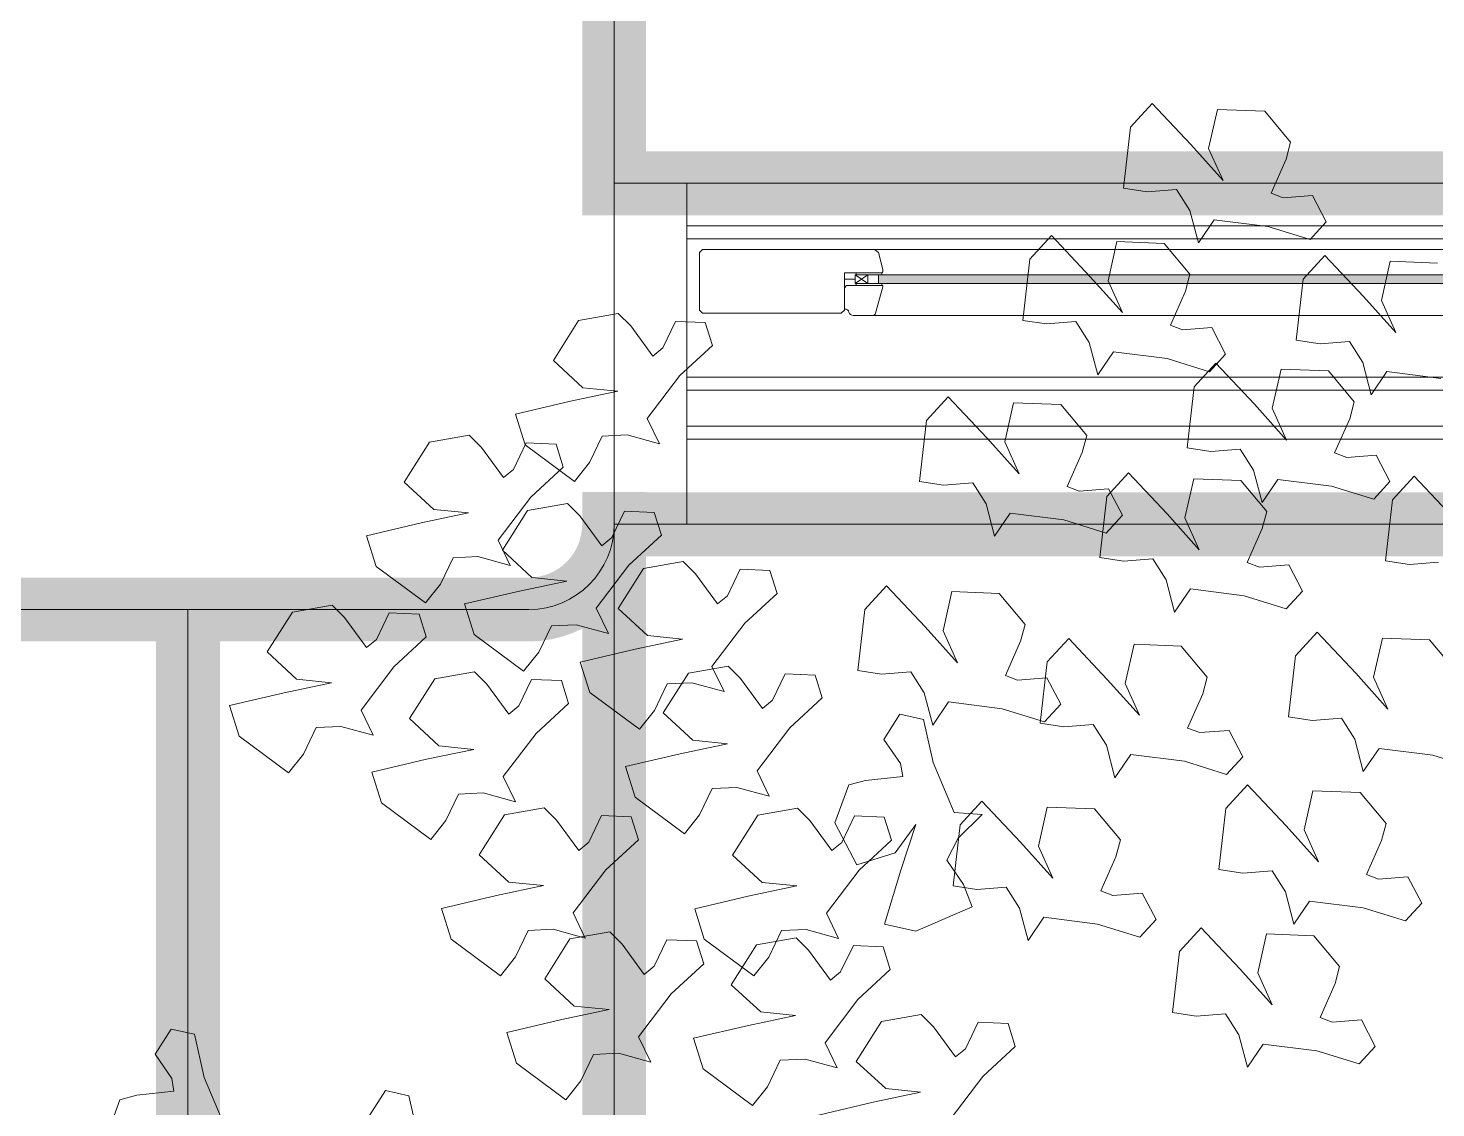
# Model space of a CAD drawing. Header units: metres. Extents: x 8 to 2416, y -346 to 476.
# Drawn here: x 221.737 to 222.397, y -244.47 to -243.964 of the extents above; entities that cross this region are included whole.
import ezdxf

# ---------------------------------------------------------------- set-up
doc = ezdxf.new("R2010")
doc.units = ezdxf.units.M
doc.linetypes.add('0', pattern=[0])
doc.layers.get('0').update_dxf_attribs({"color": 250, "linetype": '0', "lineweight": 20})
for name, color, linetype, lineweight in [('A-DOOR', 35, 'Continuous', 5), ('A-WALL', 250, 'Continuous', 20), ('ARBOLES', 86, 'Continuous', 0), ('baños', 140, 'Continuous', 0), ('cristales', 131, 'Continuous', 0), ('muros bajitos', 252, 'Continuous', 5), ('SE-3', 253, 'Continuous', 5)]:
    doc.layers.add(name, color=color, linetype=linetype, lineweight=lineweight)
doc.layers.add('REVESTIMIENTO EXTERIOR', color=7, linetype='Continuous', lineweight=5, true_color=0xffdebd)
doc.styles.get("Standard").update_dxf_attribs({"font": 'arial.ttf', "height": 0.1875})

# ---------------------------------------------------------------- blocks, each defined once
blk = doc.blocks.new('TREES')
at = {"layer": 'ARBOLES', "color": 252, "true_color": 0x8da178}
for p, q in [((-0.02161, 0.17486), (-0.02471, 0.17078)), ((-0.01485, 0.16891), (-0.02161, 0.17486)), ((-0.01112, 0.1749), (-0.01194, 0.16854)), ((-0.00358, 0.17531), (-0.01112, 0.1749)), ((0.00101, 0.17078), (-0.00358, 0.17531)), ((-0.02471, 0.17078), (-0.02491, 0.16095)), ((-0.00918, 0.16367), (-0.01485, 0.16891)), ((0.00054, 0.16802), (0.00101, 0.17078)), ((-0.01194, 0.16854), (-0.00918, 0.16367)), ((-0.00134, 0.16237), (0.00054, 0.16802)), ((0.00066, 0.16182), (-0.00134, 0.16237)), ((0.00528, 0.16262), (0.00066, 0.16182)), ((0.00788, 0.15862), (0.00528, 0.16262)), ((-0.02491, 0.16095), (-0.02107, 0.16073)), ((-0.02107, 0.16073), (-0.01644, 0.16153)), ((-0.01644, 0.16153), (-0.014, 0.1584)), ((-0.014, 0.1584), (-0.01216, 0.15338)), ((0.00556, 0.15556), (0.00788, 0.15862)), ((-0.01216, 0.15338), (-0.01, 0.1573)), ((-0.01, 0.1573), (-0.00136, 0.15702)), ((-0.00136, 0.15702), (0.00556, 0.15556)), ((0.00817, 0.15327), (0.00508, 0.14919)), ((0.01493, 0.14732), (0.00817, 0.15327)), ((0.01866, 0.15331), (0.01784, 0.14695)), ((0.0262, 0.15372), (0.01866, 0.15331)), ((-0.03565, 0.15233), (-0.03874, 0.14824)), ((-0.02889, 0.14637), (-0.03565, 0.15233)), ((-0.02516, 0.15237), (-0.02598, 0.146)), ((-0.01762, 0.15277), (-0.02516, 0.15237)), ((-0.01303, 0.14824), (-0.01762, 0.15277)), ((0.00508, 0.14919), (0.00487, 0.13936)), ((-0.03874, 0.14824), (-0.03895, 0.13841)), ((-0.02321, 0.14113), (-0.02889, 0.14637)), ((-0.01349, 0.14549), (-0.01303, 0.14824)), ((0.02061, 0.14208), (0.01493, 0.14732)), ((0.01784, 0.14695), (0.02061, 0.14208)), ((-0.02598, 0.146), (-0.02321, 0.14113)), ((-0.01538, 0.13983), (-0.01349, 0.14549)), ((-0.01338, 0.13928), (-0.01538, 0.13983)), ((-0.00875, 0.14008), (-0.01338, 0.13928)), ((-0.00616, 0.13608), (-0.00875, 0.14008)), ((0.00872, 0.13914), (0.01334, 0.13994)), ((0.01334, 0.13994), (0.01579, 0.13681)), ((-0.03895, 0.13841), (-0.0351, 0.1382)), ((-0.0351, 0.1382), (-0.03048, 0.139)), ((-0.03048, 0.139), (-0.02803, 0.13587)), ((0.00487, 0.13936), (0.00872, 0.13914)), ((-0.02803, 0.13587), (-0.0262, 0.13084)), ((-0.00847, 0.13303), (-0.00616, 0.13608)), ((0.01579, 0.13681), (0.01762, 0.13179)), ((0.01762, 0.13179), (0.01978, 0.13571)), ((0.01978, 0.13571), (0.02843, 0.13543)), ((-0.10343, 0.13343), (-0.10965, 0.13172)), ((-0.10127, 0.13165), (-0.10343, 0.13343)), ((-0.09422, 0.13305), (-0.09584, 0.12864)), ((-0.08946, 0.1333), (-0.09422, 0.13305)), ((-0.08797, 0.12976), (-0.08946, 0.1333)), ((-0.0262, 0.13084), (-0.02404, 0.13476)), ((-0.02404, 0.13476), (-0.01539, 0.13448)), ((-0.01539, 0.13448), (-0.00847, 0.13303)), ((-0.00759, 0.13449), (-0.01069, 0.1304)), ((-0.00083, 0.12853), (-0.00759, 0.13449)), ((0.0029, 0.13452), (0.00207, 0.12816)), ((0.01044, 0.13493), (0.0029, 0.13452)), ((0.01502, 0.1304), (0.01044, 0.13493)), ((-0.10965, 0.13172), (-0.11306, 0.12498)), ((-0.09732, 0.12719), (-0.10127, 0.13165)), ((-0.09584, 0.12864), (-0.09732, 0.12719)), ((-0.0927, 0.1245), (-0.08797, 0.12976)), ((-0.01069, 0.1304), (-0.01089, 0.12057)), ((0.00484, 0.12329), (-0.00083, 0.12853)), ((0.01456, 0.12764), (0.01502, 0.1304)), ((0.00207, 0.12816), (0.00484, 0.12329)), ((0.01267, 0.12199), (0.01456, 0.12764)), ((-0.11306, 0.12498), (-0.10796, 0.12109)), ((-0.09726, 0.11716), (-0.0927, 0.1245)), ((-0.04966, 0.12511), (-0.05276, 0.12102)), ((-0.0429, 0.11916), (-0.04966, 0.12511)), ((-0.03917, 0.12515), (-0.04, 0.11878)), ((-0.03163, 0.12556), (-0.03917, 0.12515)), ((-0.02704, 0.12103), (-0.03163, 0.12556)), ((0.01467, 0.12144), (0.01267, 0.12199)), ((0.0193, 0.12224), (0.01467, 0.12144)), ((0.02189, 0.11824), (0.0193, 0.12224)), ((-0.10236, 0.12105), (-0.10974, 0.11876)), ((-0.10796, 0.12109), (-0.10236, 0.12105)), ((-0.05276, 0.12102), (-0.05296, 0.11119)), ((-0.02751, 0.11827), (-0.02704, 0.12103)), ((-0.01089, 0.12057), (-0.00705, 0.12035)), ((-0.00705, 0.12035), (-0.00242, 0.12116)), ((-0.00242, 0.12116), (0.00002, 0.11803)), ((0.02569, 0.11947), (0.02259, 0.11538)), ((0.03245, 0.11351), (0.02569, 0.11947)), ((-0.10974, 0.11876), (-0.11827, 0.11588)), ((-0.09494, 0.11332), (-0.09726, 0.11716)), ((-0.03723, 0.11392), (-0.0429, 0.11916)), ((-0.04, 0.11878), (-0.03723, 0.11392)), ((-0.0294, 0.11262), (-0.02751, 0.11827)), ((0.00002, 0.11803), (0.00185, 0.113)), ((0.01958, 0.11519), (0.02189, 0.11824)), ((-0.11827, 0.11588), (-0.11628, 0.11116)), ((-0.01986, 0.11572), (-0.02296, 0.11163)), ((-0.0131, 0.10977), (-0.01986, 0.11572)), ((-0.00937, 0.11576), (-0.01019, 0.10939)), ((-0.00183, 0.11616), (-0.00937, 0.11576)), ((0.00276, 0.11163), (-0.00183, 0.11616)), ((0.00185, 0.113), (0.00402, 0.11692)), ((0.00402, 0.11692), (0.01266, 0.11664)), ((0.01266, 0.11664), (0.01958, 0.11519)), ((0.02259, 0.11538), (0.02239, 0.10555)), ((-0.10577, 0.10929), (-0.10414, 0.11369)), ((-0.10414, 0.11369), (-0.10021, 0.11425)), ((-0.10021, 0.11425), (-0.09494, 0.11332)), ((-0.0274, 0.11207), (-0.0294, 0.11262)), ((-0.02277, 0.11287), (-0.0274, 0.11207)), ((-0.02017, 0.10887), (-0.02277, 0.11287)), ((-0.12535, 0.11184), (-0.13157, 0.11013)), ((-0.12319, 0.11006), (-0.12535, 0.11184)), ((-0.11614, 0.11146), (-0.11776, 0.10705)), ((-0.11628, 0.11116), (-0.10787, 0.10607)), ((-0.11138, 0.11171), (-0.11614, 0.11146)), ((-0.10989, 0.10817), (-0.11138, 0.11171)), ((-0.05296, 0.11119), (-0.04912, 0.11098)), ((-0.04912, 0.11098), (-0.04449, 0.11178)), ((-0.04449, 0.11178), (-0.04205, 0.10865)), ((-0.02296, 0.11163), (-0.02316, 0.1018)), ((0.00229, 0.10888), (0.00276, 0.11163)), ((-0.13157, 0.11013), (-0.13498, 0.10339)), ((-0.11924, 0.1056), (-0.12319, 0.11006)), ((-0.11462, 0.10291), (-0.10989, 0.10817)), ((-0.10787, 0.10607), (-0.10577, 0.10929)), ((-0.04205, 0.10865), (-0.04022, 0.10362)), ((-0.02249, 0.10581), (-0.02017, 0.10887)), ((-0.00743, 0.10452), (-0.0131, 0.10977)), ((-0.01019, 0.10939), (-0.00743, 0.10452)), ((0.00041, 0.10322), (0.00229, 0.10888)), ((-0.11776, 0.10705), (-0.11924, 0.1056)), ((-0.04022, 0.10362), (-0.03805, 0.10755)), ((-0.03805, 0.10755), (-0.02941, 0.10727)), ((-0.02941, 0.10727), (-0.02249, 0.10581)), ((0.02623, 0.10534), (0.03086, 0.10614)), ((0.02239, 0.10555), (0.02623, 0.10534)), ((-0.13498, 0.10339), (-0.12988, 0.0995)), ((-0.11918, 0.09557), (-0.11462, 0.10291)), ((-0.10869, 0.10246), (-0.11491, 0.10075)), ((-0.10654, 0.10068), (-0.10869, 0.10246)), ((-0.09949, 0.10209), (-0.10111, 0.09768)), ((-0.09473, 0.10233), (-0.09949, 0.10209)), ((-0.09324, 0.0988), (-0.09473, 0.10233)), ((-0.02316, 0.1018), (-0.01932, 0.10159)), ((-0.01932, 0.10159), (-0.01469, 0.10239)), ((-0.01469, 0.10239), (-0.01225, 0.09926)), ((0.0024, 0.10267), (0.00041, 0.10322)), ((0.00703, 0.10347), (0.0024, 0.10267)), ((0.00963, 0.09947), (0.00703, 0.10347)), ((-0.12428, 0.09946), (-0.13166, 0.09717)), ((-0.12988, 0.0995), (-0.12428, 0.09946)), ((-0.11491, 0.10075), (-0.11833, 0.09402)), ((-0.10259, 0.09622), (-0.10654, 0.10068)), ((-0.01225, 0.09926), (-0.01041, 0.09423)), ((0.00731, 0.09642), (0.00963, 0.09947)), ((-0.13166, 0.09717), (-0.14019, 0.09429)), ((-0.10111, 0.09768), (-0.10259, 0.09622)), ((-0.09796, 0.09354), (-0.09324, 0.0988)), ((-0.01041, 0.09423), (-0.00825, 0.09816)), ((-0.00825, 0.09816), (0.00039, 0.09787)), ((0.00039, 0.09787), (0.00731, 0.09642)), ((-0.11686, 0.09173), (-0.11918, 0.09557)), ((-0.08941, 0.09494), (-0.09563, 0.09324)), ((-0.08726, 0.09316), (-0.08941, 0.09494)), ((-0.08021, 0.09457), (-0.08183, 0.09016)), ((-0.07545, 0.09481), (-0.08021, 0.09457)), ((-0.07396, 0.09128), (-0.07545, 0.09481)), ((-0.03863, 0.09457), (-0.04617, 0.09417)), ((-0.03404, 0.09004), (-0.03863, 0.09457)), ((-0.14019, 0.09429), (-0.1382, 0.08957)), ((-0.12606, 0.0921), (-0.12213, 0.09266)), ((-0.12213, 0.09266), (-0.11686, 0.09173)), ((-0.11833, 0.09402), (-0.11323, 0.09013)), ((-0.10253, 0.08619), (-0.09796, 0.09354)), ((-0.09563, 0.09324), (-0.09905, 0.0865)), ((-0.0833, 0.0887), (-0.08726, 0.09316)), ((-0.05666, 0.09413), (-0.05976, 0.09004)), ((-0.0499, 0.08818), (-0.05666, 0.09413)), ((-0.04617, 0.09417), (-0.04699, 0.0878)), ((0.01256, 0.09318), (0.00946, 0.08909)), ((0.01932, 0.08723), (0.01256, 0.09318)), ((0.02305, 0.09322), (0.02222, 0.08685)), ((0.03059, 0.09363), (0.02305, 0.09322)), ((0.03517, 0.08909), (0.03059, 0.09363)), ((-0.12768, 0.0877), (-0.12606, 0.0921)), ((-0.10763, 0.09009), (-0.11501, 0.08779)), ((-0.11323, 0.09013), (-0.10763, 0.09009)), ((-0.08183, 0.09016), (-0.0833, 0.0887)), ((-0.07868, 0.08602), (-0.07396, 0.09128)), ((-0.05976, 0.09004), (-0.05996, 0.08021)), ((-0.03451, 0.08729), (-0.03404, 0.09004)), ((-0.1382, 0.08957), (-0.12979, 0.08448)), ((-0.11501, 0.08779), (-0.12354, 0.08492)), ((-0.04423, 0.08293), (-0.0499, 0.08818)), ((-0.04699, 0.0878), (-0.04423, 0.08293)), ((-0.02688, 0.08848), (-0.02998, 0.0844)), ((-0.02012, 0.08253), (-0.02688, 0.08848)), ((-0.01639, 0.08852), (-0.01721, 0.08216)), ((-0.00885, 0.08893), (-0.01639, 0.08852)), ((-0.00426, 0.0844), (-0.00885, 0.08893)), ((0.00946, 0.08909), (0.00926, 0.07926)), ((-0.12979, 0.08448), (-0.12768, 0.0877)), ((-0.10021, 0.08235), (-0.10253, 0.08619)), ((-0.09905, 0.0865), (-0.09394, 0.08261)), ((-0.08324, 0.07867), (-0.07868, 0.08602)), ((-0.03639, 0.08163), (-0.03451, 0.08729)), ((0.02499, 0.08198), (0.01932, 0.08723)), ((0.02222, 0.08685), (0.02499, 0.08198)), ((-0.12354, 0.08492), (-0.12155, 0.08019)), ((-0.10941, 0.08273), (-0.10548, 0.08328)), ((-0.10548, 0.08328), (-0.10021, 0.08235)), ((-0.02998, 0.0844), (-0.03018, 0.07457)), ((-0.00472, 0.08164), (-0.00426, 0.0844)), ((-0.15083, 0.08104), (-0.15425, 0.07431)), ((-0.14461, 0.08275), (-0.15083, 0.08104)), ((-0.14246, 0.08097), (-0.14461, 0.08275)), ((-0.13541, 0.08237), (-0.13703, 0.07796)), ((-0.13065, 0.08262), (-0.13541, 0.08237)), ((-0.12916, 0.07909), (-0.13065, 0.08262)), ((-0.11103, 0.07832), (-0.10941, 0.08273)), ((-0.08835, 0.08257), (-0.09572, 0.08028)), ((-0.09394, 0.08261), (-0.08835, 0.08257)), ((-0.0344, 0.08108), (-0.03639, 0.08163)), ((-0.02977, 0.08188), (-0.0344, 0.08108)), ((-0.02717, 0.07788), (-0.02977, 0.08188)), ((-0.01445, 0.07729), (-0.02012, 0.08253)), ((-0.01721, 0.08216), (-0.01445, 0.07729)), ((-0.00661, 0.07599), (-0.00472, 0.08164)), ((-0.13851, 0.07651), (-0.14246, 0.08097)), ((-0.13388, 0.07382), (-0.12916, 0.07909)), ((-0.12155, 0.08019), (-0.11314, 0.0751)), ((-0.09572, 0.08028), (-0.10426, 0.0774)), ((-0.08066, 0.07898), (-0.08688, 0.07727)), ((-0.07851, 0.0772), (-0.08066, 0.07898)), ((-0.0667, 0.07885), (-0.07146, 0.0786)), ((-0.06521, 0.07532), (-0.0667, 0.07885)), ((-0.05996, 0.08021), (-0.05612, 0.08)), ((-0.05612, 0.08), (-0.05149, 0.0808)), ((-0.05149, 0.0808), (-0.04905, 0.07767)), ((0.00926, 0.07926), (0.0131, 0.07905)), ((0.0131, 0.07905), (0.01773, 0.07985)), ((0.01773, 0.07985), (0.02017, 0.07672)), ((-0.13703, 0.07796), (-0.13851, 0.07651)), ((-0.11314, 0.0751), (-0.11103, 0.07832)), ((-0.10426, 0.0774), (-0.10227, 0.07267)), ((-0.08688, 0.07727), (-0.0903, 0.07054)), ((-0.08093, 0.07484), (-0.08324, 0.07867)), ((-0.07456, 0.07274), (-0.07851, 0.0772)), ((-0.07146, 0.0786), (-0.07308, 0.07419)), ((-0.04905, 0.07767), (-0.04722, 0.07264)), ((-0.04722, 0.07264), (-0.04505, 0.07657)), ((-0.04505, 0.07657), (-0.03641, 0.07628)), ((-0.02949, 0.07483), (-0.02717, 0.07788)), ((0.02017, 0.07672), (0.022, 0.07169)), ((-0.15425, 0.07431), (-0.14915, 0.07041)), ((-0.12096, 0.07428), (-0.12718, 0.07257)), ((-0.11881, 0.0725), (-0.12096, 0.07428)), ((-0.09175, 0.0708), (-0.09013, 0.07521)), ((-0.09013, 0.07521), (-0.0862, 0.07576)), ((-0.0862, 0.07576), (-0.08093, 0.07484)), ((-0.06993, 0.07005), (-0.06521, 0.07532)), ((-0.03641, 0.07628), (-0.02949, 0.07483)), ((-0.03018, 0.07457), (-0.02634, 0.07435)), ((-0.02634, 0.07435), (-0.02171, 0.07515)), ((-0.02171, 0.07515), (-0.01926, 0.07202)), ((-0.00461, 0.07544), (-0.00661, 0.07599)), ((0.00002, 0.07624), (-0.00461, 0.07544)), ((0.00261, 0.07224), (0.00002, 0.07624)), ((0.022, 0.07169), (0.02417, 0.07562)), ((0.02417, 0.07562), (0.03281, 0.07534)), ((0.03281, 0.07534), (0.03973, 0.07388)), ((-0.13844, 0.06648), (-0.13388, 0.07382)), ((-0.12718, 0.07257), (-0.1306, 0.06584)), ((-0.11486, 0.06804), (-0.11881, 0.0725)), ((-0.11176, 0.0739), (-0.11338, 0.0695)), ((-0.107, 0.07415), (-0.11176, 0.0739)), ((-0.10551, 0.07062), (-0.107, 0.07415)), ((-0.10227, 0.07267), (-0.09385, 0.06758)), ((-0.07308, 0.07419), (-0.07456, 0.07274)), ((-0.0526, 0.07388), (-0.05477, 0.06963)), ((-0.0488, 0.0734), (-0.0526, 0.07388)), ((-0.0466, 0.06668), (-0.0488, 0.0734)), ((-0.01926, 0.07202), (-0.01743, 0.06699)), ((0.00029, 0.06918), (0.00261, 0.07224)), ((-0.14355, 0.07037), (-0.15093, 0.06808)), ((-0.14915, 0.07041), (-0.14355, 0.07037)), ((-0.11023, 0.06535), (-0.10551, 0.07062)), ((-0.09385, 0.06758), (-0.09175, 0.0708)), ((-0.0903, 0.07054), (-0.0852, 0.06664)), ((-0.07449, 0.06271), (-0.06993, 0.07005)), ((-0.01743, 0.06699), (-0.01527, 0.07092)), ((-0.01527, 0.07092), (-0.00663, 0.07064)), ((-0.00663, 0.07064), (0.00029, 0.06918)), ((-0.15093, 0.06808), (-0.15946, 0.0652)), ((-0.11338, 0.0695), (-0.11486, 0.06804)), ((-0.05477, 0.06963), (-0.05176, 0.06602)), ((0.00379, 0.06784), (0.00069, 0.06375)), ((0.01055, 0.06189), (0.00379, 0.06784)), ((0.01428, 0.06788), (0.01346, 0.06151)), ((0.02182, 0.06829), (0.01428, 0.06788)), ((0.02641, 0.06375), (0.02182, 0.06829)), ((-0.13613, 0.06264), (-0.13844, 0.06648)), ((-0.1306, 0.06584), (-0.1255, 0.06194)), ((-0.1148, 0.05801), (-0.11023, 0.06535)), ((-0.0796, 0.0666), (-0.08697, 0.06431)), ((-0.0852, 0.06664), (-0.0796, 0.0666)), ((-0.05176, 0.06602), (-0.05124, 0.06402)), ((-0.04252, 0.05906), (-0.0466, 0.06668)), ((-0.15946, 0.0652), (-0.15747, 0.06048)), ((-0.14695, 0.05861), (-0.14533, 0.06302)), ((-0.14533, 0.06302), (-0.1414, 0.06357)), ((-0.1414, 0.06357), (-0.13613, 0.06264)), ((-0.08697, 0.06431), (-0.09551, 0.06143)), ((-0.05124, 0.06402), (-0.05708, 0.06282)), ((0.00069, 0.06375), (0.00049, 0.05392)), ((0.02594, 0.061), (0.02641, 0.06375)), ((-0.1199, 0.0619), (-0.12728, 0.05961)), ((-0.1255, 0.06194), (-0.1199, 0.0619)), ((-0.09551, 0.06143), (-0.09352, 0.05671)), ((-0.07218, 0.05887), (-0.07449, 0.06271)), ((-0.0597, 0.06185), (-0.06133, 0.05561)), ((-0.05708, 0.06282), (-0.0597, 0.06185)), ((-0.03826, 0.06127), (-0.04136, 0.05718)), ((-0.0315, 0.05532), (-0.03826, 0.06127)), ((-0.02777, 0.06131), (-0.02859, 0.05494)), ((-0.02023, 0.06172), (-0.02777, 0.06131)), ((-0.01564, 0.05718), (-0.02023, 0.06172)), ((0.01622, 0.05665), (0.01055, 0.06189)), ((0.01346, 0.06151), (0.01622, 0.05665)), ((0.02406, 0.05535), (0.02594, 0.061)), ((-0.15747, 0.06048), (-0.14906, 0.05539)), ((-0.14906, 0.05539), (-0.14695, 0.05861)), ((-0.12728, 0.05961), (-0.13581, 0.05674)), ((-0.083, 0.05484), (-0.08138, 0.05925)), ((-0.08138, 0.05925), (-0.07745, 0.0598)), ((-0.07745, 0.0598), (-0.07218, 0.05887)), ((-0.03804, 0.05914), (-0.04252, 0.05906)), ((-0.04148, 0.05504), (-0.03804, 0.05914)), ((-0.13581, 0.05674), (-0.13382, 0.05201)), ((-0.11248, 0.05417), (-0.1148, 0.05801)), ((-0.09352, 0.05671), (-0.08511, 0.05162)), ((-0.06751, 0.05739), (-0.07373, 0.05568)), ((-0.06536, 0.05561), (-0.06751, 0.05739)), ((-0.05831, 0.05701), (-0.05993, 0.0526)), ((-0.05355, 0.05726), (-0.05831, 0.05701)), ((-0.05206, 0.05373), (-0.05355, 0.05726)), ((-0.05128, 0.05175), (-0.04845, 0.05658)), ((-0.04845, 0.05658), (-0.05015, 0.04905)), ((-0.04136, 0.05718), (-0.04156, 0.04735)), ((-0.01611, 0.05443), (-0.01564, 0.05718)), ((-0.1233, 0.05014), (-0.12168, 0.05455)), ((-0.12168, 0.05455), (-0.11775, 0.0551)), ((-0.11775, 0.0551), (-0.11248, 0.05417)), ((-0.08511, 0.05162), (-0.083, 0.05484)), ((-0.07373, 0.05568), (-0.07715, 0.04895)), ((-0.0614, 0.05115), (-0.06536, 0.05561)), ((-0.06133, 0.05561), (-0.0572, 0.04928)), ((-0.04297, 0.05136), (-0.04148, 0.05504)), ((-0.02583, 0.05007), (-0.0315, 0.05532)), ((-0.02859, 0.05494), (-0.02583, 0.05007)), ((-0.01799, 0.04878), (-0.01611, 0.05443)), ((0.00433, 0.05371), (0.00896, 0.05451)), ((0.00896, 0.05451), (0.0114, 0.05138)), ((0.02605, 0.0548), (0.02406, 0.05535)), ((0.03068, 0.0556), (0.02605, 0.0548)), ((0.03328, 0.0516), (0.03068, 0.0556)), ((-0.13382, 0.05201), (-0.12541, 0.04692)), ((-0.11403, 0.05193), (-0.11745, 0.0452)), ((-0.10781, 0.05364), (-0.11403, 0.05193)), ((-0.10566, 0.05186), (-0.10781, 0.05364)), ((-0.1017, 0.0474), (-0.10566, 0.05186)), ((-0.09861, 0.05326), (-0.10023, 0.04885)), ((-0.09385, 0.05351), (-0.09861, 0.05326)), ((-0.09236, 0.04998), (-0.09385, 0.05351)), ((-0.05993, 0.0526), (-0.0614, 0.05115)), ((-0.05678, 0.04846), (-0.05206, 0.05373)), ((0.00049, 0.05392), (0.00433, 0.05371)), ((-0.12541, 0.04692), (-0.1233, 0.05014)), ((-0.09708, 0.04471), (-0.09236, 0.04998)), ((-0.0572, 0.04928), (-0.05128, 0.05175)), ((-0.03996, 0.04775), (-0.04297, 0.05136)), ((0.0114, 0.05138), (0.01324, 0.04635)), ((0.01324, 0.04635), (0.0154, 0.05028)), ((0.0154, 0.05028), (0.02404, 0.05)), ((0.02404, 0.05), (0.03096, 0.04854)), ((0.03096, 0.04854), (0.03328, 0.0516)), ((-0.10023, 0.04885), (-0.1017, 0.0474)), ((-0.07715, 0.04895), (-0.07204, 0.04505)), ((-0.06134, 0.04112), (-0.05678, 0.04846)), ((-0.05015, 0.04905), (-0.05193, 0.04022)), ((-0.04156, 0.04735), (-0.03772, 0.04714)), ((-0.03822, 0.04432), (-0.03996, 0.04775)), ((-0.03772, 0.04714), (-0.03309, 0.04794)), ((-0.03309, 0.04794), (-0.03065, 0.04481)), ((-0.016, 0.04822), (-0.01799, 0.04878)), ((-0.01137, 0.04902), (-0.016, 0.04822)), ((-0.00877, 0.04502), (-0.01137, 0.04902)), ((-0.11745, 0.0452), (-0.11235, 0.0413)), ((-0.06645, 0.04501), (-0.07382, 0.04272)), ((-0.07204, 0.04505), (-0.06645, 0.04501)), ((-0.01109, 0.04197), (-0.00877, 0.04502)), ((-0.10164, 0.03737), (-0.09708, 0.04471)), ((-0.04684, 0.03958), (-0.03822, 0.04432)), ((-0.03065, 0.04481), (-0.02881, 0.03978)), ((-0.02881, 0.03978), (-0.02665, 0.04371)), ((-0.02665, 0.04371), (-0.01801, 0.04343)), ((-0.01801, 0.04343), (-0.01109, 0.04197)), ((-0.00146, 0.04438), (-0.00456, 0.04029)), ((0.0053, 0.03842), (-0.00146, 0.04438)), ((0.00903, 0.04442), (0.00821, 0.03805)), ((0.01657, 0.04482), (0.00903, 0.04442)), ((0.02116, 0.04029), (0.01657, 0.04482)), ((-0.10675, 0.04126), (-0.11412, 0.03897)), ((-0.11235, 0.0413), (-0.10675, 0.04126)), ((-0.07382, 0.04272), (-0.08236, 0.03984)), ((-0.05903, 0.03728), (-0.06134, 0.04112)), ((-0.11412, 0.03897), (-0.12266, 0.03609)), ((-0.08236, 0.03984), (-0.08037, 0.03512)), ((-0.05193, 0.04022), (-0.04684, 0.03958)), ((-0.00456, 0.04029), (-0.00476, 0.03046)), ((0.01097, 0.03318), (0.0053, 0.03842)), ((0.02069, 0.03754), (0.02116, 0.04029)), ((-0.12266, 0.03609), (-0.12067, 0.03137)), ((-0.09933, 0.03353), (-0.10164, 0.03737)), ((-0.06576, 0.03674), (-0.07198, 0.03504)), ((-0.06985, 0.03325), (-0.06823, 0.03766)), ((-0.06823, 0.03766), (-0.0643, 0.03821)), ((-0.06361, 0.03497), (-0.06576, 0.03674)), ((-0.0643, 0.03821), (-0.05903, 0.03728)), ((-0.05656, 0.03637), (-0.05818, 0.03196)), ((-0.0518, 0.03662), (-0.05656, 0.03637)), ((-0.05031, 0.03308), (-0.0518, 0.03662)), ((0.00821, 0.03805), (0.01097, 0.03318)), ((0.01881, 0.03188), (0.02069, 0.03754)), ((-0.11015, 0.0295), (-0.10853, 0.03391)), ((-0.10853, 0.03391), (-0.1046, 0.03446)), ((-0.1046, 0.03446), (-0.09933, 0.03353)), ((-0.09554, 0.03487), (-0.10176, 0.03316)), ((-0.09339, 0.03309), (-0.09554, 0.03487)), ((-0.08634, 0.03449), (-0.08796, 0.03009)), ((-0.08158, 0.03474), (-0.08634, 0.03449)), ((-0.08009, 0.03121), (-0.08158, 0.03474)), ((-0.08037, 0.03512), (-0.07195, 0.03003)), ((-0.07198, 0.03504), (-0.0754, 0.0283)), ((-0.05965, 0.03051), (-0.06361, 0.03497)), ((-0.10176, 0.03316), (-0.10518, 0.02643)), ((-0.08944, 0.02863), (-0.09339, 0.03309)), ((-0.07195, 0.03003), (-0.06985, 0.03325)), ((-0.05818, 0.03196), (-0.05965, 0.03051)), ((-0.05503, 0.02782), (-0.05031, 0.03308)), ((0.02081, 0.03133), (0.01881, 0.03188)), ((0.02543, 0.03213), (0.02081, 0.03133)), ((0.02803, 0.02813), (0.02543, 0.03213)), ((-0.12067, 0.03137), (-0.11226, 0.02628)), ((-0.11226, 0.02628), (-0.11015, 0.0295)), ((-0.08796, 0.03009), (-0.08944, 0.02863)), ((-0.08481, 0.02594), (-0.08009, 0.03121)), ((-0.00476, 0.03046), (-0.00092, 0.03025)), ((-0.00092, 0.03025), (0.00371, 0.03105)), ((0.00371, 0.03105), (0.00615, 0.02792)), ((-0.0754, 0.0283), (-0.07029, 0.02441)), ((-0.05959, 0.02047), (-0.05503, 0.02782)), ((0.00615, 0.02792), (0.00799, 0.02289)), ((0.02571, 0.02508), (0.02803, 0.02813)), ((-0.10518, 0.02643), (-0.10008, 0.02253)), ((-0.08938, 0.0186), (-0.08481, 0.02594)), ((-0.04473, 0.0264), (-0.05095, 0.0247)), ((-0.04257, 0.02462), (-0.04473, 0.0264)), ((-0.03552, 0.02603), (-0.03714, 0.02162)), ((-0.03076, 0.02627), (-0.03552, 0.02603)), ((-0.02927, 0.02274), (-0.03076, 0.02627)), ((0.00799, 0.02289), (0.01015, 0.02681)), ((0.01015, 0.02681), (0.01879, 0.02653)), ((0.01879, 0.02653), (0.02571, 0.02508)), ((-0.10008, 0.02253), (-0.09448, 0.0225)), ((-0.0647, 0.02437), (-0.07207, 0.02208)), ((-0.07029, 0.02441), (-0.0647, 0.02437)), ((-0.05095, 0.0247), (-0.05436, 0.01796)), ((-0.03862, 0.02016), (-0.04257, 0.02462)), ((-0.03399, 0.01748), (-0.02927, 0.02274)), ((-0.09448, 0.0225), (-0.10186, 0.0202)), ((-0.07207, 0.02208), (-0.08061, 0.0192)), ((-0.05728, 0.01664), (-0.05959, 0.02047)), ((-0.03714, 0.02162), (-0.03862, 0.02016)), ((-0.10186, 0.0202), (-0.11039, 0.01733)), ((-0.08706, 0.01476), (-0.08938, 0.0186)), ((-0.08061, 0.0192), (-0.07862, 0.01447)), ((-0.11039, 0.01733), (-0.1084, 0.0126)), ((-0.0681, 0.01261), (-0.06648, 0.01701)), ((-0.06648, 0.01701), (-0.06255, 0.01757)), ((-0.06255, 0.01757), (-0.05728, 0.01664)), ((-0.05436, 0.01796), (-0.04926, 0.01407)), ((-0.03856, 0.01013), (-0.03399, 0.01748)), ((-0.09788, 0.01073), (-0.09626, 0.01514)), ((-0.09626, 0.01514), (-0.09233, 0.01569)), ((-0.09233, 0.01569), (-0.08706, 0.01476)), ((-0.07862, 0.01447), (-0.07021, 0.00938)), ((-0.04366, 0.01403), (-0.05104, 0.01174)), ((-0.04926, 0.01407), (-0.04366, 0.01403)), ((-0.16389, 0.01286), (-0.16606, 0.00861)), ((-0.16009, 0.01238), (-0.16389, 0.01286)), ((-0.15789, 0.00566), (-0.16009, 0.01238)), ((-0.1084, 0.0126), (-0.09999, 0.00751)), ((-0.07021, 0.00938), (-0.0681, 0.01261)), ((-0.05104, 0.01174), (-0.05957, 0.00886)), ((-0.09999, 0.00751), (-0.09788, 0.01073)), ((-0.16606, 0.00861), (-0.16305, 0.005)), ((-0.16305, 0.005), (-0.16253, 0.003)), ((-0.15381, -0.00196), (-0.15789, 0.00566)), ((-0.12884, 0.00629), (-0.13101, 0.00204)), ((-0.12504, 0.00581), (-0.12884, 0.00629)), ((-0.12284, -0.00091), (-0.12504, 0.00581)), ((-0.16253, 0.003), (-0.16837, 0.0018)), ((-0.17098, 0.00083), (-0.17261, -0.00541)), ((-0.16837, 0.0018), (-0.17098, 0.00083))]:
    blk.add_line(p, q, dxfattribs=at)
blk = doc.blocks.new('PL BASE 2N NASAS 09')
at = {"layer": 'A-DOOR'}
for p, q in [((172.04755, -25.01173), (173.94755, -25.01173)), ((172.08155, -25.17173), (172.08155, -25.01173)), ((172.08155, -25.03173), (173.91355, -25.03173)), ((172.08755, -25.04423), (172.08905, -25.04273)), ((172.08755, -25.07123), (172.08755, -25.04423)), ((172.08905, -25.04273), (172.16968, -25.04273)), ((172.16968, -25.04273), (172.17154, -25.04418)), ((172.16968, -25.04273), (172.94941, -25.04273)), ((172.17154, -25.04418), (172.17355, -25.05223)), ((172.17305, -25.05373), (172.15555, -25.05373)), ((172.15555, -25.05373), (172.15555, -25.07123)), ((172.17355, -25.05323), (172.17305, -25.05373)), ((172.17355, -25.05223), (172.17355, -25.05323)), ((172.15555, -25.05673), (172.16055, -25.05673)), ((172.15555, -25.05673), (172.16055, -25.05673)), ((172.16055, -25.05473), (172.16655, -25.05873)), ((172.16055, -25.05873), (172.16655, -25.05473)), ((172.08905, -25.07273), (172.08755, -25.07123)), ((172.15405, -25.07273), (172.08905, -25.07273)), ((172.15555, -25.07123), (172.15405, -25.07273)), ((172.95031, -25.07373), (172.16878, -25.07373)), ((172.08155, -25.13173), (173.91355, -25.13173)), ((172.04755, -25.17173), (173.94755, -25.17173))]:
    blk.add_line(p, q, dxfattribs=at)
at = {"layer": 'A-DOOR', "color": 8}
for p, q in [((172.08155, -25.03773), (173.91355, -25.03773)), ((172.96355, -25.10273), (172.08155, -25.10273)), ((172.96355, -25.10873), (172.08155, -25.10873)), ((172.08155, -25.12573), (173.91355, -25.12573))]:
    blk.add_line(p, q, dxfattribs=at)
at = {"layer": 'A-DOOR'}
for points in [[(172.17305, -25.05373), (172.16105, -25.05373), (172.16105, -25.05473), (172.17305, -25.05473)], [(172.15555, -25.05673), (172.16055, -25.05673), (172.16055, -25.05673), (172.15555, -25.05673)], [(172.16055, -25.05473), (172.16655, -25.05473), (172.16655, -25.05873), (172.16055, -25.05873)], [(172.16055, -25.05473), (172.95855, -25.05473), (172.95855, -25.05873), (172.16055, -25.05873)], [(172.17305, -25.05873), (172.16105, -25.05873), (172.16105, -25.05973), (172.17305, -25.05973)], [(172.16655, -25.05473), (172.17155, -25.05473), (172.17155, -25.05873), (172.16655, -25.05873)]]:
    blk.add_lwpolyline(points, close=True, dxfattribs=at)
blk.add_lwpolyline([(172.15769, -25.07223, 0.341999), (172.15576, -25.07073), (172.15555, -25.07039), (172.15555, -25.06073), (172.15655, -25.05973), (172.17355, -25.05973), (172.17355, -25.06023), (172.17023, -25.07262, -0.339454), (172.16878, -25.07373), (172.15963, -25.07373, -0.341999)], format="xyb", close=True, dxfattribs=at)
at = {"layer": 'A-DOOR', "color": 7}
blk.add_lwpolyline([(172.16055, -25.05873), (172.95855, -25.05873), (172.95855, -25.05473), (172.16055, -25.05473)], close=True, dxfattribs=at)
at = {"layer": 'A-WALL'}
for p, q in [((172.04755, -22.66081), (172.04755, -25.17173)), ((172.00755, -25.21173), (171.01255, -25.21173))]:
    blk.add_line(p, q, dxfattribs=at)
blk.add_arc((172.00755, -25.17173), 0.04, 270, 0, dxfattribs=at)
at = {"layer": 'cristales', "const_width": 0.004}
blk.add_lwpolyline([(172.17155, -25.05673), (172.94755, -25.05673)], dxfattribs=at)
at = {"layer": 'muros bajitos'}
for p, q in [((172.04755, -25.17173), (172.04755, -25.57173)), ((171.84755, -25.21173), (171.84755, -25.77173))]:
    blk.add_line(p, q, dxfattribs=at)
at = {"layer": 'baños', "linetype": 'Continuous', "flags": 8}
for tag, p in [('MODELNUMBER', (167.1329, -5.63062, 0)), ('TRADENAME', (167.1329, -5.63066, 0)), ('PRODUCT', (167.1329, -5.6307, 0)), ('MATERIAL', (167.1329, -5.63074, 0)), ('MODELNUMBER', (168.30765, -5.63062, 0)), ('TRADENAME', (168.30765, -5.63066, 0)), ('PRODUCT', (168.30765, -5.6307, 0)), ('MATERIAL', (168.30765, -5.63074, 0))]:
    blk.add_attdef(tag, p, '', height=0.0000254, rotation=180.00008, dxfattribs=at)
blk = doc.blocks.new('PL MUEBLES 2N NASAS 09')
blk.add_blockref('PL BASE 2N NASAS 09', (49.91428, 62.71701))
at = {"layer": 'ARBOLES', "xscale": 2.935254890295517, "yscale": 2.935254890295517, "zscale": 2.935254890295517, "rotation": 354.6252016265699}
blk.add_blockref('TREES', (222.22932, 37.22578), dxfattribs=at)

msp = doc.modelspace()

# ---------------------------------------------------------------- linework, layer by layer
at = {"layer": 'REVESTIMIENTO EXTERIOR', "const_width": 0.03}
for points in [[(223.95182, -244.23633, -0.414214), (223.91182, -244.19633), (222.01182, -244.19633, -0.414213), (221.97182, -244.23633), (216.58182, -244.23633, -0.414214), (216.51182, -244.16633), (216.51182, -238.27631, -0.414214), (216.55182, -238.23631)], [(222.01182, -244.18124), (222.01182, -244.59633, 0.414214), (222.05182, -244.63633), (223.87182, -244.63633, 0.414214), (223.91182, -244.59633), (223.91182, -244.18189)], [(224.11182, -244.23633), (224.11182, -244.79633, -0.414214), (224.07182, -244.83633), (221.85182, -244.83633, -0.414214), (221.81182, -244.79633), (221.81182, -244.23633)]]:
    msp.add_lwpolyline(points, format="xyb", dxfattribs=at)
at = {"layer": 'SE-3', "color": 254, "true_color": 0xd7ebd2, "transparency": 33554687, "const_width": 0.03}
msp.add_lwpolyline([(221.87458, -241.68541), (222.01182, -241.68541), (222.01182, -244.03633), (223.91182, -244.03633), (223.91264, -241.6747)], dxfattribs=at)

# ---------------------------------------------------------------- block references
at = {"layer": 'REVESTIMIENTO EXTERIOR', "color": 30, "true_color": 0xf8991e}
msp.add_blockref('PL MUEBLES 2N NASAS 09', (0.05, -281.74161), dxfattribs=at)

doc.saveas('drawing.dxf')
